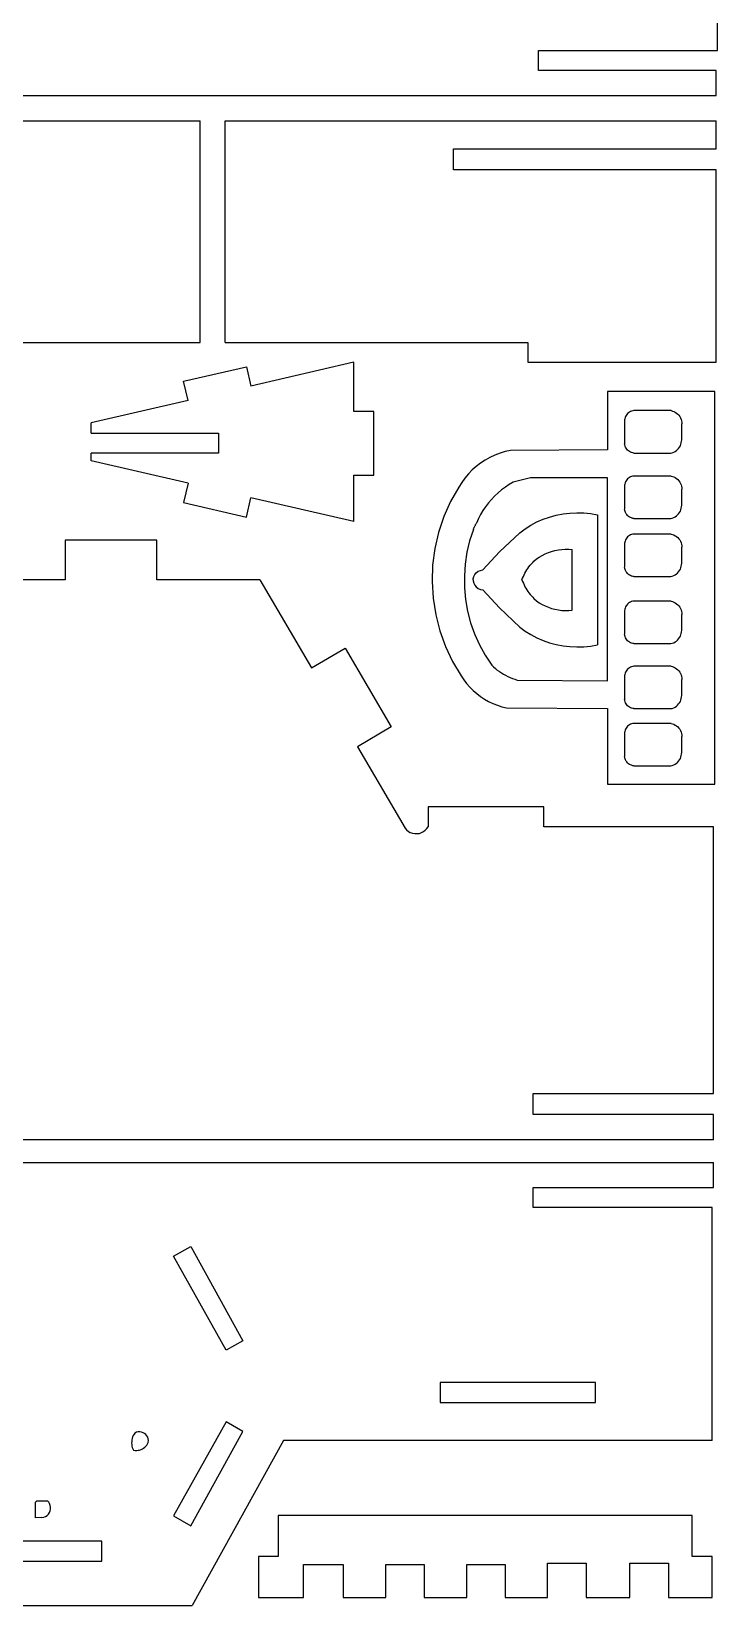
# Model space of a CAD drawing. Extents: x -3998 to 3998, y -3549 to 3549.
# Drawn here: x -1500 to -983, y 1329 to 2516 of the extents above; entities that cross this region are included whole.
import ezdxf

# ---------------------------------------------------------------- set-up
doc = ezdxf.new("R2010")
doc.units = 0
doc.header["$MEASUREMENT"] = 0
doc.layers.get('0').update_dxf_attribs({"linetype": 'CONTINUOUS'})

msp = doc.modelspace()

# ---------------------------------------------------------------- linework, layer by layer
for p, q in [((-983.1, 2501.4), (-983.1, 2675.9)), ((-1118.1, 2501.4), (-983.1, 2501.4)), ((-1118.1, 2486.4), (-1118.1, 2501.4)), ((-984.1, 2486.4), (-1118.1, 2486.4)), ((-984.1, 2467.4), (-984.1, 2486.4)), ((-2052.1, 2467.4), (-984.1, 2467.4)), ((-1742.1, 2448.4), (-1373.1, 2448.4)), ((-1373.1, 2281.4), (-1373.1, 2448.4)), ((-1354.1, 2281.4), (-1354.1, 2448.4)), ((-1354.1, 2448.4), (-984.1, 2448.4)), ((-984.1, 2427.4), (-984.1, 2448.4)), ((-1182.1, 2411.4), (-1182.1, 2427.4)), ((-1182.1, 2427.4), (-984.1, 2427.4)), ((-984.1, 2411.4), (-1182.1, 2411.4)), ((-984.1, 2266.4), (-984.1, 2411.4)), ((-1600.1, 2281.4), (-1373.1, 2281.4)), ((-1354.1, 2281.4), (-1126.1, 2281.4)), ((-1126.1, 2281.4), (-1126.1, 2266.4)), ((-1257.1, 2266.4), (-1334.7, 2248.5)), ((-1257.1, 2229.4), (-1257.1, 2266.4)), ((-1126.1, 2266.4), (-984.1, 2266.4)), ((-1385.5, 2252.2), (-1338, 2263.1)), ((-1338, 2263.1), (-1334.7, 2248.5)), ((-1382.1, 2237.6), (-1385.5, 2252.2)), ((-985.1, 2244.4), (-1066.1, 2244.4)), ((-1066.1, 2244.4), (-1066.1, 2200.4)), ((-985.1, 1948.4), (-985.1, 2244.4)), ((-1382.1, 2237.6), (-1455.1, 2220.7)), ((-1455.1, 2212.9), (-1455.1, 2220.7)), ((-1242.1, 2229.4), (-1257.1, 2229.4)), ((-1242.1, 2181.4), (-1242.1, 2229.4)), ((-1053, 2223.9), (-1053.1, 2223)), ((-1053.1, 2223), (-1053.1, 2205)), ((-1052.7, 2224.8), (-1053, 2223.9)), ((-1052.4, 2225.6), (-1052.7, 2224.8)), ((-1052, 2226.4), (-1052.4, 2225.6)), ((-1051.5, 2227.1), (-1052, 2226.4)), ((-1050.9, 2227.8), (-1051.5, 2227.1)), ((-1050.2, 2228.4), (-1050.9, 2227.8)), ((-1049.5, 2228.9), (-1050.2, 2228.4)), ((-1048.7, 2229.3), (-1049.5, 2228.9)), ((-1047.9, 2229.7), (-1048.7, 2229.3)), ((-1047, 2229.9), (-1047.9, 2229.7)), ((-1046.1, 2230), (-1047, 2229.9)), ((-1018.1, 2230), (-1046.1, 2230)), ((-1018.1, 2230), (-1017, 2229.7)), ((-1017, 2229.7), (-1015.9, 2229.3)), ((-1015.9, 2229.3), (-1014.9, 2228.8)), ((-1014.9, 2228.8), (-1013.9, 2228.1)), ((-1013.9, 2228.1), (-1013.1, 2227.3)), ((-1013.1, 2227.3), (-1012.3, 2226.5)), ((-1012.3, 2226.5), (-1011.6, 2225.5)), ((-1011.6, 2225.5), (-1011.1, 2224.5)), ((-1011.1, 2224.5), (-1010.6, 2223.4)), ((-1010.6, 2223.4), (-1010.3, 2222.3)), ((-1010.3, 2222.3), (-1010.1, 2221.2)), ((-1010.1, 2221.2), (-1010.1, 2220)), ((-1010.1, 2208), (-1010.1, 2220)), ((-1455.1, 2212.9), (-1359.1, 2212.9)), ((-1359.1, 2212.9), (-1359.1, 2197.9)), ((-1010.4, 2205.7), (-1010.2, 2206.9)), ((-1010.2, 2206.9), (-1010.1, 2208)), ((-1455.1, 2192.1), (-1455.1, 2197.9)), ((-1359.1, 2197.9), (-1455.1, 2197.9)), ((-1154.6, 2194.7), (-1158.2, 2192.7)), ((-1150.9, 2196.4), (-1154.6, 2194.7)), ((-1147, 2197.9), (-1150.9, 2196.4)), ((-1143.1, 2199.1), (-1147, 2197.9)), ((-1139.1, 2199.9), (-1143.1, 2199.1)), ((-1066.1, 2200.4), (-1139.1, 2199.9)), ((-1053, 2204.1), (-1053.1, 2205)), ((-1052.7, 2203.3), (-1053, 2204.1)), ((-1052.4, 2202.4), (-1052.7, 2203.3)), ((-1052, 2201.6), (-1052.4, 2202.4)), ((-1051.5, 2200.9), (-1052, 2201.6)), ((-1050.9, 2200.2), (-1051.5, 2200.9)), ((-1050.2, 2199.6), (-1050.9, 2200.2)), ((-1049.5, 2199.1), (-1050.2, 2199.6)), ((-1048.7, 2198.7), (-1049.5, 2199.1)), ((-1047.9, 2198.4), (-1048.7, 2198.7)), ((-1047, 2198.1), (-1047.9, 2198.4)), ((-1046.1, 2198), (-1047, 2198.1)), ((-1046.1, 2198), (-1018.3, 2198)), ((-1018.3, 2198), (-1017.2, 2198.3)), ((-1017.2, 2198.3), (-1016.1, 2198.7)), ((-1016.1, 2198.7), (-1015.1, 2199.2)), ((-1015.1, 2199.2), (-1014.1, 2199.9)), ((-1014.1, 2199.9), (-1013.2, 2200.7)), ((-1013.2, 2200.7), (-1012.4, 2201.5)), ((-1012.4, 2201.5), (-1011.7, 2202.5)), ((-1011.7, 2202.5), (-1011.1, 2203.5)), ((-1011.1, 2203.5), (-1010.7, 2204.6)), ((-1010.7, 2204.6), (-1010.4, 2205.7)), ((-1382.1, 2175.3), (-1455.1, 2192.1)), ((-1168, 2185.3), (-1170.8, 2182.4)), ((-1164.9, 2188), (-1168, 2185.3)), ((-1161.6, 2190.5), (-1164.9, 2188)), ((-1158.2, 2192.7), (-1161.6, 2190.5)), ((-1382.1, 2175.3), (-1385.5, 2160.7)), ((-1257.1, 2181.4), (-1242.1, 2181.4)), ((-1257.1, 2146.4), (-1257.1, 2181.4)), ((-1178.1, 2172.4), (-1184.3, 2161.5)), ((-1175.9, 2175.9), (-1178.1, 2172.4)), ((-1173.5, 2179.2), (-1175.9, 2175.9)), ((-1170.8, 2182.4), (-1173.5, 2179.2)), ((-1143, 2172.4), (-1145.8, 2170.3)), ((-1140.1, 2174.3), (-1143, 2172.4)), ((-1137, 2176.1), (-1140.1, 2174.3)), ((-1133, 2177.1), (-1137, 2176.1)), ((-1124.1, 2179.4), (-1133, 2177.1)), ((-1066.1, 2179.4), (-1124.1, 2179.4)), ((-1066.1, 2026.4), (-1066.1, 2179.4)), ((-1053, 2174.6), (-1053.1, 2173.7)), ((-1053.1, 2173.7), (-1053.1, 2155.7)), ((-1052.7, 2175.5), (-1053, 2174.6)), ((-1052.4, 2176.3), (-1052.7, 2175.5)), ((-1052, 2177.1), (-1052.4, 2176.3)), ((-1051.5, 2177.8), (-1052, 2177.1)), ((-1050.9, 2178.5), (-1051.5, 2177.8)), ((-1050.2, 2179.1), (-1050.9, 2178.5)), ((-1049.5, 2179.6), (-1050.2, 2179.1)), ((-1048.7, 2180), (-1049.5, 2179.6)), ((-1047.9, 2180.4), (-1048.7, 2180)), ((-1047, 2180.6), (-1047.9, 2180.4)), ((-1046.1, 2180.7), (-1047, 2180.6)), ((-1018.1, 2180.7), (-1046.1, 2180.7)), ((-1018.1, 2180.7), (-1017, 2180.4)), ((-1017, 2180.4), (-1015.9, 2180)), ((-1015.9, 2180), (-1014.9, 2179.5)), ((-1014.9, 2179.5), (-1013.9, 2178.8)), ((-1013.9, 2178.8), (-1013.1, 2178)), ((-1013.1, 2178), (-1012.3, 2177.2)), ((-1012.3, 2177.2), (-1011.6, 2176.2)), ((-1011.6, 2176.2), (-1011.1, 2175.2)), ((-1011.1, 2175.2), (-1010.6, 2174.1)), ((-1010.6, 2174.1), (-1010.3, 2173)), ((-1010.3, 2173), (-1010.1, 2171.9)), ((-1010.1, 2171.9), (-1010.1, 2170.7)), ((-1385.5, 2160.7), (-1338, 2149.7)), ((-1338, 2149.7), (-1334.7, 2164.3)), ((-1257.1, 2146.4), (-1334.7, 2164.3)), ((-1184.3, 2161.5), (-1189.4, 2150.1)), ((-1155.8, 2160.4), (-1157.9, 2157.6)), ((-1153.5, 2163.1), (-1155.8, 2160.4)), ((-1151.1, 2165.6), (-1153.5, 2163.1)), ((-1148.5, 2168.1), (-1151.1, 2165.6)), ((-1145.8, 2170.3), (-1148.5, 2168.1)), ((-1010.1, 2158.7), (-1010.1, 2170.7)), ((-1189.4, 2150.1), (-1193.3, 2138.2)), ((-1163.3, 2148.6), (-1164.7, 2145.3)), ((-1161.7, 2151.7), (-1163.3, 2148.6)), ((-1159.9, 2154.7), (-1161.7, 2151.7)), ((-1157.9, 2157.6), (-1159.9, 2154.7)), ((-1119.2, 2146.1), (-1114.5, 2148.1)), ((-1114.5, 2148.1), (-1109.6, 2149.8)), ((-1109.6, 2149.8), (-1104.6, 2151.2)), ((-1104.6, 2151.2), (-1099.5, 2152.1)), ((-1099.5, 2152.1), (-1094.3, 2152.8)), ((-1094.3, 2152.8), (-1089.1, 2153)), ((-1089.1, 2153), (-1083.9, 2152.9)), ((-1083.9, 2152.9), (-1078.7, 2152.4)), ((-1078.7, 2152.4), (-1073.6, 2151.5)), ((-1073.6, 2151.5), (-1073.6, 2053.4)), ((-1053, 2154.8), (-1053.1, 2155.7)), ((-1052.7, 2154), (-1053, 2154.8)), ((-1052.4, 2153.1), (-1052.7, 2154)), ((-1052, 2152.3), (-1052.4, 2153.1)), ((-1051.5, 2151.6), (-1052, 2152.3)), ((-1050.9, 2150.9), (-1051.5, 2151.6)), ((-1050.2, 2150.3), (-1050.9, 2150.9)), ((-1049.5, 2149.8), (-1050.2, 2150.3)), ((-1048.7, 2149.4), (-1049.5, 2149.8)), ((-1047.9, 2149.1), (-1048.7, 2149.4)), ((-1047, 2148.8), (-1047.9, 2149.1)), ((-1046.1, 2148.7), (-1047, 2148.8)), ((-1046.1, 2148.7), (-1018.3, 2148.7)), ((-1018.3, 2148.7), (-1017.2, 2149)), ((-1017.2, 2149), (-1016.1, 2149.4)), ((-1016.1, 2149.4), (-1015.1, 2149.9)), ((-1015.1, 2149.9), (-1014.1, 2150.6)), ((-1014.1, 2150.6), (-1013.2, 2151.4)), ((-1013.2, 2151.4), (-1012.4, 2152.2)), ((-1012.4, 2152.2), (-1011.7, 2153.2)), ((-1011.7, 2153.2), (-1011.1, 2154.2)), ((-1011.1, 2154.2), (-1010.7, 2155.3)), ((-1010.7, 2155.3), (-1010.4, 2156.4)), ((-1010.4, 2156.4), (-1010.2, 2157.6)), ((-1010.2, 2157.6), (-1010.1, 2158.7)), ((-1193.3, 2138.2), (-1196.1, 2126)), ((-1167.1, 2140.4), (-1169.9, 2131.9)), ((-1167.1, 2140.4), (-1166.9, 2140.9)), ((-1166.9, 2140.9), (-1166.7, 2141.3)), ((-1166.7, 2141.3), (-1166.6, 2141.7)), ((-1166.6, 2141.7), (-1166.4, 2142.1)), ((-1166.4, 2142.1), (-1166.2, 2142.5)), ((-1166.2, 2142.5), (-1166, 2142.9)), ((-1166, 2142.9), (-1165.8, 2143.3)), ((-1165.8, 2143.3), (-1165.6, 2143.7)), ((-1165.6, 2143.7), (-1165.4, 2144.1)), ((-1165.4, 2144.1), (-1165.2, 2144.5)), ((-1165.2, 2144.5), (-1165, 2144.9)), ((-1165, 2144.9), (-1164.7, 2145.3)), ((-1147.5, 2123.6), (-1132.2, 2138)), ((-1132.2, 2138), (-1128.1, 2141)), ((-1128.1, 2141), (-1123.8, 2143.7)), ((-1123.8, 2143.7), (-1119.2, 2146.1)), ((-1049.5, 2135.9), (-1050.2, 2135.4)), ((-1048.7, 2136.3), (-1049.5, 2135.9)), ((-1047.9, 2136.6), (-1048.7, 2136.3)), ((-1047, 2136.9), (-1047.9, 2136.6)), ((-1046.1, 2137), (-1047, 2136.9)), ((-1018.1, 2137), (-1046.1, 2137)), ((-1018.1, 2137), (-1017, 2136.7)), ((-1017, 2136.7), (-1015.9, 2136.3)), ((-1015.9, 2136.3), (-1014.9, 2135.7)), ((-1014.9, 2135.7), (-1013.9, 2135.1)), ((-1405.6, 2132.4), (-1474.6, 2132.4)), ((-1474.6, 2132.4), (-1474.6, 2102.4)), ((-1405.6, 2102.4), (-1405.6, 2132.4)), ((-1196.1, 2126), (-1197.8, 2113.6)), ((-1169.9, 2131.9), (-1171.9, 2123.2)), ((-1159.9, 2110), (-1147.5, 2123.6)), ((-1110.5, 2123.1), (-1108.1, 2123.9)), ((-1108.1, 2123.9), (-1105.6, 2124.6)), ((-1105.6, 2124.6), (-1103, 2125.1)), ((-1103, 2125.1), (-1100.4, 2125.4)), ((-1100.4, 2125.4), (-1097.8, 2125.6)), ((-1097.8, 2125.6), (-1095.2, 2125.6)), ((-1095.2, 2125.6), (-1092.6, 2125.4)), ((-1092.6, 2079.5), (-1092.6, 2125.4)), ((-1053, 2130.9), (-1053.1, 2130)), ((-1053.1, 2130), (-1053.1, 2112)), ((-1052.7, 2131.7), (-1053, 2130.9)), ((-1052.4, 2132.6), (-1052.7, 2131.7)), ((-1052, 2133.4), (-1052.4, 2132.6)), ((-1051.5, 2134.1), (-1052, 2133.4)), ((-1050.9, 2134.8), (-1051.5, 2134.1)), ((-1050.2, 2135.4), (-1050.9, 2134.8)), ((-1013.9, 2135.1), (-1013.1, 2134.3)), ((-1013.1, 2134.3), (-1012.3, 2133.4)), ((-1012.3, 2133.4), (-1011.6, 2132.5)), ((-1011.6, 2132.5), (-1011.1, 2131.5)), ((-1011.1, 2131.5), (-1010.6, 2130.4)), ((-1010.6, 2130.4), (-1010.3, 2129.3)), ((-1010.3, 2129.3), (-1010.1, 2128.1)), ((-1010.1, 2128.1), (-1010.1, 2127)), ((-1010.1, 2115), (-1010.1, 2127)), ((-1197.8, 2113.6), (-1198.2, 2101.1)), ((-1173.3, 2114.4), (-1173.9, 2105.4)), ((-1171.9, 2123.2), (-1173.3, 2114.4)), ((-1126, 2111.1), (-1125.2, 2112.3)), ((-1125.2, 2112.3), (-1124.3, 2113.4)), ((-1124.3, 2113.4), (-1123.4, 2114.5)), ((-1123.4, 2114.5), (-1122.4, 2115.6)), ((-1122.4, 2115.6), (-1121.4, 2116.6)), ((-1121.4, 2116.6), (-1119.5, 2118.2)), ((-1119.5, 2118.2), (-1117.4, 2119.6)), ((-1117.4, 2119.6), (-1115.2, 2120.9)), ((-1115.2, 2120.9), (-1112.9, 2122.1)), ((-1112.9, 2122.1), (-1110.5, 2123.1)), ((-1053, 2111.1), (-1053.1, 2112)), ((-1010.7, 2111.5), (-1010.4, 2112.7)), ((-1010.4, 2112.7), (-1010.2, 2113.8)), ((-1010.2, 2113.8), (-1010.1, 2115)), ((-1474.6, 2102.4), (-1552.2, 2102.4)), ((-1328.1, 2102.4), (-1405.6, 2102.4)), ((-1328.1, 2102.4), (-1289.2, 2036.1)), ((-1198.2, 2101.1), (-1197.5, 2088.6)), ((-1173.9, 2105.4), (-1173.8, 2096.5)), ((-1167.2, 2103.2), (-1166.8, 2104.9)), ((-1167.2, 2102.4), (-1167.2, 2103.2)), ((-1167.2, 2102.4), (-1167.2, 2101.7)), ((-1167.2, 2101.7), (-1166.8, 2100)), ((-1166.8, 2104.9), (-1166, 2106.5)), ((-1166.8, 2100), (-1166, 2098.4)), ((-1166, 2106.5), (-1164.9, 2107.8)), ((-1164.9, 2107.8), (-1163.4, 2108.9)), ((-1163.4, 2108.9), (-1161.8, 2109.6)), ((-1161.8, 2109.6), (-1159.9, 2110)), ((-1130.5, 2102.4), (-1130, 2103.7)), ((-1130.5, 2102.4), (-1130, 2101.1)), ((-1130, 2103.7), (-1129.4, 2105)), ((-1130, 2101.1), (-1129.4, 2099.9)), ((-1129.4, 2105), (-1128.8, 2106.3)), ((-1129.4, 2099.9), (-1128.8, 2098.6)), ((-1128.8, 2106.3), (-1128.2, 2107.5)), ((-1128.2, 2107.5), (-1127.5, 2108.7)), ((-1127.5, 2108.7), (-1126.8, 2109.9)), ((-1126.8, 2109.9), (-1126, 2111.1)), ((-1052.7, 2110.2), (-1053, 2111.1)), ((-1052.4, 2109.4), (-1052.7, 2110.2)), ((-1052, 2108.6), (-1052.4, 2109.4)), ((-1051.5, 2107.9), (-1052, 2108.6)), ((-1050.9, 2107.2), (-1051.5, 2107.9)), ((-1050.2, 2106.6), (-1050.9, 2107.2)), ((-1049.5, 2106.1), (-1050.2, 2106.6)), ((-1048.7, 2105.7), (-1049.5, 2106.1)), ((-1047.9, 2105.3), (-1048.7, 2105.7)), ((-1047, 2105.1), (-1047.9, 2105.3)), ((-1046.1, 2105), (-1047, 2105.1)), ((-1046.1, 2105), (-1018.3, 2105)), ((-1018.3, 2105), (-1017.2, 2105.3)), ((-1017.2, 2105.3), (-1016.1, 2105.7)), ((-1016.1, 2105.7), (-1015.1, 2106.2)), ((-1015.1, 2106.2), (-1014.1, 2106.9)), ((-1014.1, 2106.9), (-1013.2, 2107.6)), ((-1013.2, 2107.6), (-1012.4, 2108.5)), ((-1012.4, 2108.5), (-1011.7, 2109.4)), ((-1011.7, 2109.4), (-1011.1, 2110.5)), ((-1011.1, 2110.5), (-1010.7, 2111.5)), ((-1197.5, 2088.6), (-1195.5, 2076.2)), ((-1173.8, 2096.5), (-1173, 2087.6)), ((-1166, 2098.4), (-1164.9, 2097.1)), ((-1164.9, 2097.1), (-1163.4, 2096)), ((-1163.4, 2096), (-1161.8, 2095.2)), ((-1161.8, 2095.2), (-1159.9, 2094.9)), ((-1159.9, 2094.9), (-1147.5, 2081.3)), ((-1128.8, 2098.6), (-1128.2, 2097.3)), ((-1128.2, 2097.3), (-1127.5, 2096.1)), ((-1127.5, 2096.1), (-1126.8, 2094.9)), ((-1126.8, 2094.9), (-1126, 2093.7)), ((-1126, 2093.7), (-1125.2, 2092.6)), ((-1125.2, 2092.6), (-1124.3, 2091.5)), ((-1124.3, 2091.5), (-1123.4, 2090.4)), ((-1123.4, 2090.4), (-1122.4, 2089.3)), ((-1122.4, 2089.3), (-1121.4, 2088.3)), ((-1121.4, 2088.3), (-1119.5, 2086.7)), ((-1195.5, 2076.2), (-1192.4, 2064.1)), ((-1173, 2087.6), (-1171.4, 2078.8)), ((-1171.4, 2078.8), (-1169.2, 2070.1)), ((-1147.5, 2081.3), (-1132.2, 2066.9)), ((-1119.5, 2086.7), (-1117.4, 2085.2)), ((-1117.4, 2085.2), (-1115.2, 2083.9)), ((-1115.2, 2083.9), (-1112.9, 2082.8)), ((-1112.9, 2082.8), (-1110.5, 2081.8)), ((-1110.5, 2081.8), (-1108.1, 2080.9)), ((-1108.1, 2080.9), (-1105.6, 2080.3)), ((-1105.6, 2080.3), (-1103, 2079.8)), ((-1103, 2079.8), (-1100.4, 2079.4)), ((-1100.4, 2079.4), (-1097.8, 2079.3)), ((-1097.8, 2079.3), (-1095.2, 2079.3)), ((-1095.2, 2079.3), (-1092.6, 2079.5)), ((-1053, 2080.3), (-1053.1, 2079.4)), ((-1053.1, 2079.4), (-1053.1, 2061.4)), ((-1052.7, 2081.2), (-1053, 2080.3)), ((-1052.4, 2082), (-1052.7, 2081.2)), ((-1052, 2082.8), (-1052.4, 2082)), ((-1051.5, 2083.5), (-1052, 2082.8)), ((-1050.9, 2084.2), (-1051.5, 2083.5)), ((-1050.2, 2084.8), (-1050.9, 2084.2)), ((-1049.5, 2085.3), (-1050.2, 2084.8)), ((-1048.7, 2085.7), (-1049.5, 2085.3)), ((-1047.9, 2086.1), (-1048.7, 2085.7)), ((-1047, 2086.3), (-1047.9, 2086.1)), ((-1046.1, 2086.4), (-1047, 2086.3)), ((-1018.1, 2086.4), (-1046.1, 2086.4)), ((-1018.1, 2086.4), (-1017, 2086.1)), ((-1017, 2086.1), (-1015.9, 2085.7)), ((-1015.9, 2085.7), (-1014.9, 2085.2)), ((-1014.9, 2085.2), (-1013.9, 2084.5)), ((-1013.9, 2084.5), (-1013.1, 2083.7)), ((-1013.1, 2083.7), (-1012.3, 2082.9)), ((-1012.3, 2082.9), (-1011.6, 2081.9)), ((-1011.6, 2081.9), (-1011.1, 2080.9)), ((-1011.1, 2080.9), (-1010.6, 2079.9)), ((-1010.6, 2079.9), (-1010.3, 2078.7)), ((-1010.3, 2078.7), (-1010.1, 2077.6)), ((-1010.1, 2077.6), (-1010.1, 2076.4)), ((-1010.1, 2064.4), (-1010.1, 2076.4)), ((-1169.2, 2070.1), (-1166.2, 2061.7)), ((-1132.2, 2066.9), (-1128.1, 2063.9)), ((-1010.2, 2063.3), (-1010.1, 2064.4)), ((-1192.4, 2064.1), (-1188.1, 2052.3)), ((-1166.2, 2061.7), (-1162.5, 2053.5)), ((-1162.5, 2053.5), (-1158.2, 2045.7)), ((-1128.1, 2063.9), (-1123.8, 2061.2)), ((-1123.8, 2061.2), (-1119.2, 2058.8)), ((-1119.2, 2058.8), (-1114.5, 2056.8)), ((-1114.5, 2056.8), (-1109.6, 2055)), ((-1109.6, 2055), (-1104.6, 2053.7)), ((-1104.6, 2053.7), (-1099.5, 2052.7)), ((-1099.5, 2052.7), (-1094.3, 2052.1)), ((-1083.9, 2052), (-1078.7, 2052.5)), ((-1078.7, 2052.5), (-1073.6, 2053.4)), ((-1053, 2060.5), (-1053.1, 2061.4)), ((-1052.7, 2059.7), (-1053, 2060.5)), ((-1052.4, 2058.8), (-1052.7, 2059.7)), ((-1052, 2058.1), (-1052.4, 2058.8)), ((-1051.5, 2057.3), (-1052, 2058.1)), ((-1050.9, 2056.6), (-1051.5, 2057.3)), ((-1050.2, 2056), (-1050.9, 2056.6)), ((-1049.5, 2055.5), (-1050.2, 2056)), ((-1048.7, 2055.1), (-1049.5, 2055.5)), ((-1047.9, 2054.8), (-1048.7, 2055.1)), ((-1047, 2054.6), (-1047.9, 2054.8)), ((-1046.1, 2054.4), (-1047, 2054.6)), ((-1046.1, 2054.4), (-1018.3, 2054.4)), ((-1018.3, 2054.4), (-1017.2, 2054.7)), ((-1017.2, 2054.7), (-1016.1, 2055.1)), ((-1016.1, 2055.1), (-1015.1, 2055.7)), ((-1015.1, 2055.7), (-1014.1, 2056.3)), ((-1014.1, 2056.3), (-1013.2, 2057.1)), ((-1013.2, 2057.1), (-1012.4, 2057.9)), ((-1012.4, 2057.9), (-1011.7, 2058.9)), ((-1011.7, 2058.9), (-1011.1, 2059.9)), ((-1011.1, 2059.9), (-1010.7, 2061)), ((-1010.7, 2061), (-1010.4, 2062.1)), ((-1010.4, 2062.1), (-1010.2, 2063.3)), ((-1289.2, 2036.1), (-1263.8, 2051)), ((-1263.8, 2051), (-1229, 1991.6)), ((-1188.1, 2052.3), (-1182.8, 2041)), ((-1182.8, 2041), (-1176.3, 2030.2)), ((-1158.2, 2045.7), (-1153.3, 2038.2)), ((-1094.3, 2052.1), (-1089.1, 2051.9)), ((-1089.1, 2051.9), (-1083.9, 2052)), ((-1176.3, 2030.2), (-1174.4, 2027.2)), ((-1153.3, 2038.2), (-1151.9, 2036.9)), ((-1151.9, 2036.9), (-1150.5, 2035.7)), ((-1150.5, 2035.7), (-1149.1, 2034.5)), ((-1149.1, 2034.5), (-1147.5, 2033.4)), ((-1147.5, 2033.4), (-1146, 2032.4)), ((-1146, 2032.4), (-1144.4, 2031.4)), ((-1144.4, 2031.4), (-1142.8, 2030.5)), ((-1142.8, 2030.5), (-1141.1, 2029.6)), ((-1141.1, 2029.6), (-1139.4, 2028.8)), ((-1139.4, 2028.8), (-1137.6, 2028.1)), ((-1053, 2031.2), (-1053.1, 2030.4)), ((-1053.1, 2030.4), (-1053.1, 2012.4)), ((-1052.7, 2032.1), (-1053, 2031.2)), ((-1052.4, 2032.9), (-1052.7, 2032.1)), ((-1052, 2033.7), (-1052.4, 2032.9)), ((-1051.5, 2034.5), (-1052, 2033.7)), ((-1050.9, 2035.1), (-1051.5, 2034.5)), ((-1050.2, 2035.7), (-1050.9, 2035.1)), ((-1049.5, 2036.2), (-1050.2, 2035.7)), ((-1048.7, 2036.7), (-1049.5, 2036.2)), ((-1047.9, 2037), (-1048.7, 2036.7)), ((-1047, 2037.2), (-1047.9, 2037)), ((-1046.1, 2037.4), (-1047, 2037.2)), ((-1018.1, 2037.4), (-1046.1, 2037.4)), ((-1018.1, 2037.4), (-1017, 2037.1)), ((-1017, 2037.1), (-1015.9, 2036.6)), ((-1015.9, 2036.6), (-1014.9, 2036.1)), ((-1014.9, 2036.1), (-1013.9, 2035.4)), ((-1013.9, 2035.4), (-1013.1, 2034.7)), ((-1013.1, 2034.7), (-1012.3, 2033.8)), ((-1012.3, 2033.8), (-1011.6, 2032.9)), ((-1011.6, 2032.9), (-1011.1, 2031.9)), ((-1011.1, 2031.9), (-1010.6, 2030.8)), ((-1010.6, 2030.8), (-1010.3, 2029.7)), ((-1010.3, 2029.7), (-1010.1, 2028.5)), ((-1174.4, 2027.2), (-1172.2, 2024.4)), ((-1172.2, 2024.4), (-1169.8, 2021.6)), ((-1169.8, 2021.6), (-1167.3, 2019.1)), ((-1167.3, 2019.1), (-1164.6, 2016.7)), ((-1137.6, 2028.1), (-1135.9, 2027.5)), ((-1135.9, 2027.5), (-1134.1, 2026.9)), ((-1134.1, 2026.9), (-1066.1, 2026.4)), ((-1010.1, 2028.5), (-1010.1, 2027.4)), ((-1010.1, 2015.4), (-1010.1, 2027.4)), ((-1164.6, 2016.7), (-1161.7, 2014.5)), ((-1161.7, 2014.5), (-1158.7, 2012.6)), ((-1158.7, 2012.6), (-1155.6, 2010.8)), ((-1155.6, 2010.8), (-1152.3, 2009.2)), ((-1152.3, 2009.2), (-1149, 2007.9)), ((-1149, 2007.9), (-1145.6, 2006.8)), ((-1145.6, 2006.8), (-1142.1, 2005.9)), ((-1142.1, 2005.9), (-1066.1, 2005.4)), ((-1066.1, 2005.4), (-1066.1, 1948.4)), ((-1053, 2011.5), (-1053.1, 2012.4)), ((-1052.7, 2010.6), (-1053, 2011.5)), ((-1052.4, 2009.8), (-1052.7, 2010.6)), ((-1052, 2009), (-1052.4, 2009.8)), ((-1051.5, 2008.2), (-1052, 2009)), ((-1050.9, 2007.6), (-1051.5, 2008.2)), ((-1050.2, 2007), (-1050.9, 2007.6)), ((-1049.5, 2006.5), (-1050.2, 2007)), ((-1048.7, 2006), (-1049.5, 2006.5)), ((-1047.9, 2005.7), (-1048.7, 2006)), ((-1047, 2005.5), (-1047.9, 2005.7)), ((-1046.1, 2005.4), (-1047, 2005.5)), ((-1046.1, 2005.4), (-1018.3, 2005.4)), ((-1018.3, 2005.4), (-1017.2, 2005.6)), ((-1017.2, 2005.6), (-1016.1, 2006)), ((-1016.1, 2006), (-1015.1, 2006.6)), ((-1015.1, 2006.6), (-1014.1, 2007.2)), ((-1014.1, 2007.2), (-1013.2, 2008)), ((-1013.2, 2008), (-1012.4, 2008.9)), ((-1012.4, 2008.9), (-1011.7, 2009.8)), ((-1011.7, 2009.8), (-1011.1, 2010.8)), ((-1011.1, 2010.8), (-1010.7, 2011.9)), ((-1010.7, 2011.9), (-1010.4, 2013)), ((-1010.4, 2013), (-1010.2, 2014.2)), ((-1010.2, 2014.2), (-1010.1, 2015.4)), ((-1049.5, 1993.2), (-1050.2, 1992.7)), ((-1048.7, 1993.6), (-1049.5, 1993.2)), ((-1047.9, 1993.9), (-1048.7, 1993.6)), ((-1047, 1994.2), (-1047.9, 1993.9)), ((-1046.1, 1994.3), (-1047, 1994.2)), ((-1018.1, 1994.3), (-1046.1, 1994.3)), ((-1018.1, 1994.3), (-1017, 1994)), ((-1017, 1994), (-1015.9, 1993.6)), ((-1015.9, 1993.6), (-1014.9, 1993)), ((-1014.9, 1993), (-1013.9, 1992.4)), ((-1229, 1991.6), (-1254.5, 1976.7)), ((-1053, 1988.2), (-1053.1, 1987.3)), ((-1053.1, 1987.3), (-1053.1, 1969.3)), ((-1052.7, 1989.1), (-1053, 1988.2)), ((-1052.4, 1989.9), (-1052.7, 1989.1)), ((-1052, 1990.7), (-1052.4, 1989.9)), ((-1051.5, 1991.4), (-1052, 1990.7)), ((-1050.9, 1992.1), (-1051.5, 1991.4)), ((-1050.2, 1992.7), (-1050.9, 1992.1)), ((-1013.9, 1992.4), (-1013.1, 1991.6)), ((-1013.1, 1991.6), (-1012.3, 1990.8)), ((-1012.3, 1990.8), (-1011.6, 1989.8)), ((-1011.6, 1989.8), (-1011.1, 1988.8)), ((-1011.1, 1988.8), (-1010.6, 1987.7)), ((-1010.6, 1987.7), (-1010.3, 1986.6)), ((-1010.3, 1986.6), (-1010.1, 1985.5)), ((-1010.1, 1985.5), (-1010.1, 1984.3)), ((-1010.1, 1972.3), (-1010.1, 1984.3)), ((-1254.5, 1976.7), (-1218.6, 1915.3)), ((-1053, 1968.4), (-1053.1, 1969.3)), ((-1010.7, 1968.8), (-1010.4, 1970)), ((-1010.4, 1970), (-1010.2, 1971.1)), ((-1010.2, 1971.1), (-1010.1, 1972.3)), ((-1052.7, 1967.5), (-1053, 1968.4)), ((-1052.4, 1966.7), (-1052.7, 1967.5)), ((-1052, 1965.9), (-1052.4, 1966.7)), ((-1051.5, 1965.2), (-1052, 1965.9)), ((-1050.9, 1964.5), (-1051.5, 1965.2)), ((-1050.2, 1963.9), (-1050.9, 1964.5)), ((-1049.5, 1963.4), (-1050.2, 1963.9)), ((-1048.7, 1963), (-1049.5, 1963.4)), ((-1047.9, 1962.7), (-1048.7, 1963)), ((-1047, 1962.4), (-1047.9, 1962.7)), ((-1046.1, 1962.3), (-1047, 1962.4)), ((-1046.1, 1962.3), (-1018.3, 1962.3)), ((-1018.3, 1962.3), (-1017.2, 1962.6)), ((-1017.2, 1962.6), (-1016.1, 1963)), ((-1016.1, 1963), (-1015.1, 1963.5)), ((-1015.1, 1963.5), (-1014.1, 1964.2)), ((-1014.1, 1964.2), (-1013.2, 1964.9)), ((-1013.2, 1964.9), (-1012.4, 1965.8)), ((-1012.4, 1965.8), (-1011.7, 1966.7)), ((-1011.7, 1966.7), (-1011.1, 1967.8)), ((-1011.1, 1967.8), (-1010.7, 1968.8)), ((-1066.1, 1948.4), (-985.1, 1948.4)), ((-1114.1, 1931.4), (-1201.1, 1931.4)), ((-1201.1, 1931.4), (-1201.1, 1916.4)), ((-1114.1, 1916.4), (-1114.1, 1931.4)), ((-1218.6, 1915.3), (-1217.4, 1914)), ((-1217.4, 1914), (-1216.1, 1912.9)), ((-1216.1, 1912.9), (-1214.6, 1912.1)), ((-1214.6, 1912.1), (-1213, 1911.5)), ((-1213, 1911.5), (-1211.3, 1911.2)), ((-1211.3, 1911.2), (-1209.5, 1911.2)), ((-1209.5, 1911.2), (-1207.8, 1911.4)), ((-1207.8, 1911.4), (-1206.2, 1912)), ((-1206.2, 1912), (-1204.7, 1912.8)), ((-1204.7, 1912.8), (-1203.3, 1913.8)), ((-1203.3, 1913.8), (-1202.1, 1915)), ((-1202.1, 1915), (-1201.1, 1916.4)), ((-986.1, 1916.4), (-1114.1, 1916.4)), ((-986.1, 1715.4), (-986.1, 1916.4)), ((-1122.1, 1699.4), (-1122.1, 1715.4)), ((-1122.1, 1715.4), (-986.1, 1715.4)), ((-986.1, 1699.4), (-1122.1, 1699.4)), ((-986.1, 1680.4), (-986.1, 1699.4)), ((-986.1, 1680.4), (-1894.1, 1680.4)), ((-2052.1, 1663.4), (-986.1, 1663.4)), ((-986.1, 1644.4), (-986.1, 1663.4)), ((-1122.1, 1644.4), (-986.1, 1644.4)), ((-1122.1, 1629.4), (-1122.1, 1644.4)), ((-987.1, 1629.4), (-1122.1, 1629.4)), ((-987.1, 1453.9), (-987.1, 1629.4)), ((-1393.2, 1592.8), (-1380, 1600.1)), ((-1353.4, 1521.9), (-1393.2, 1592.8)), ((-1380, 1600.1), (-1340.7, 1529)), ((-1340.7, 1529), (-1353.4, 1521.9)), ((-1075.1, 1497.4), (-1192.1, 1497.4)), ((-1192.1, 1497.4), (-1192.1, 1482.4)), ((-1075.1, 1482.4), (-1075.1, 1497.4)), ((-1192.1, 1482.4), (-1075.1, 1482.4)), ((-1422.1, 1459.4), (-1422.8, 1458.5)), ((-1420.9, 1460), (-1422.1, 1459.4)), ((-1419.7, 1460.3), (-1420.9, 1460)), ((-1418.4, 1460.3), (-1419.7, 1460.3)), ((-1417.2, 1460.1), (-1418.4, 1460.3)), ((-1416, 1459.7), (-1417.2, 1460.1)), ((-1414.9, 1459.1), (-1416, 1459.7)), ((-1353.4, 1467.9), (-1393.2, 1397)), ((-1380, 1389.6), (-1340.7, 1460.7)), ((-1340.7, 1460.7), (-1353.4, 1467.9)), ((-1424.6, 1453.1), (-1424.7, 1451.9)), ((-1424.7, 1451.9), (-1424.6, 1450.8)), ((-1424.5, 1454.2), (-1424.6, 1453.1)), ((-1424.6, 1450.8), (-1424.4, 1449.6)), ((-1424.2, 1455.4), (-1424.5, 1454.2)), ((-1424.4, 1449.6), (-1424.1, 1448.5)), ((-1423.9, 1456.5), (-1424.2, 1455.4)), ((-1424.1, 1448.5), (-1423.6, 1447.5)), ((-1423.4, 1457.5), (-1423.9, 1456.5)), ((-1423.6, 1447.5), (-1423.1, 1446.4)), ((-1422.8, 1458.5), (-1423.4, 1457.5)), ((-1417.5, 1447), (-1416.5, 1447.4)), ((-1416.5, 1447.4), (-1415.6, 1448)), ((-1415.6, 1448), (-1414.7, 1448.7)), ((-1413.9, 1458.3), (-1414.9, 1459.1)), ((-1414.7, 1448.7), (-1413.9, 1449.6)), ((-1413.1, 1457.3), (-1413.9, 1458.3)), ((-1413.9, 1449.6), (-1413.2, 1450.4)), ((-1413.2, 1450.4), (-1412.6, 1451.4)), ((-1412.5, 1456.2), (-1413.1, 1457.3)), ((-1412.6, 1451.4), (-1412.1, 1452.4)), ((-1412.1, 1455), (-1412.5, 1456.2)), ((-1412, 1453.7), (-1412.1, 1455)), ((-1412.1, 1452.4), (-1412, 1453.7)), ((-1310.2, 1453.9), (-1379.1, 1329.4)), ((-987.1, 1453.9), (-1310.2, 1453.9)), ((-1423.1, 1446.4), (-1422, 1446.3)), ((-1422, 1446.3), (-1420.8, 1446.3)), ((-1420.8, 1446.3), (-1419.7, 1446.4)), ((-1419.7, 1446.4), (-1418.6, 1446.6)), ((-1418.6, 1446.6), (-1417.5, 1447)), ((-1497.1, 1407.4), (-1496.1, 1408.4)), ((-1497.1, 1395.4), (-1497.1, 1407.4)), ((-1496.1, 1408.4), (-1488.1, 1408.4)), ((-1487.1, 1407.4), (-1488.1, 1408.4)), ((-1486.4, 1406.2), (-1487.1, 1407.4)), ((-1486.6, 1399.5), (-1486, 1400.8)), ((-1485.9, 1404.9), (-1486.4, 1406.2)), ((-1486, 1400.8), (-1485.7, 1402.2)), ((-1485.7, 1403.6), (-1485.9, 1404.9)), ((-1485.7, 1402.2), (-1485.7, 1403.6)), ((-1492.2, 1395.8), (-1497.1, 1395.4)), ((-1492.2, 1395.8), (-1490.8, 1396.1)), ((-1490.8, 1396.1), (-1489.5, 1396.6)), ((-1489.5, 1396.6), (-1488.3, 1397.4)), ((-1488.3, 1397.4), (-1487.3, 1398.4)), ((-1487.3, 1398.4), (-1486.6, 1399.5)), ((-1393.2, 1397), (-1380, 1389.6)), ((-1314.1, 1397.4), (-1314.1, 1366.4)), ((-1002.1, 1397.4), (-1314.1, 1397.4)), ((-1002.1, 1366.4), (-1002.1, 1397.4)), ((-1447.1, 1377.9), (-1525.1, 1377.9)), ((-1447.1, 1362.9), (-1447.1, 1377.9)), ((-1329.1, 1366.4), (-1329.1, 1335.4)), ((-1314.1, 1366.4), (-1329.1, 1366.4)), ((-987.1, 1366.4), (-1002.1, 1366.4)), ((-987.1, 1335.4), (-987.1, 1366.4)), ((-1525.1, 1362.9), (-1447.1, 1362.9)), ((-1295.1, 1360.4), (-1265.1, 1360.4)), ((-1295.1, 1335.4), (-1295.1, 1360.4)), ((-1265.1, 1360.4), (-1265.1, 1335.4)), ((-1233.1, 1360.4), (-1204.1, 1360.4)), ((-1233.1, 1335.4), (-1233.1, 1360.4)), ((-1204.1, 1360.4), (-1204.1, 1335.4)), ((-1172.1, 1360.4), (-1143.1, 1360.4)), ((-1172.1, 1335.4), (-1172.1, 1360.4)), ((-1143.1, 1360.4), (-1143.1, 1335.4)), ((-1111.1, 1361.4), (-1082.1, 1361.4)), ((-1111.1, 1335.4), (-1111.1, 1361.4)), ((-1082.1, 1361.4), (-1082.1, 1335.4)), ((-1049.1, 1361.4), (-1020.1, 1361.4)), ((-1049.1, 1335.4), (-1049.1, 1361.4)), ((-1020.1, 1361.4), (-1020.1, 1335.4)), ((-1590.1, 1329.4), (-1379.1, 1329.4)), ((-1329.1, 1335.4), (-1295.1, 1335.4)), ((-1265.1, 1335.4), (-1233.1, 1335.4)), ((-1204.1, 1335.4), (-1172.1, 1335.4)), ((-1143.1, 1335.4), (-1111.1, 1335.4)), ((-1082.1, 1335.4), (-1049.1, 1335.4)), ((-1020.1, 1335.4), (-987.1, 1335.4))]:
    msp.add_line(p, q)

doc.saveas('drawing.dxf')
